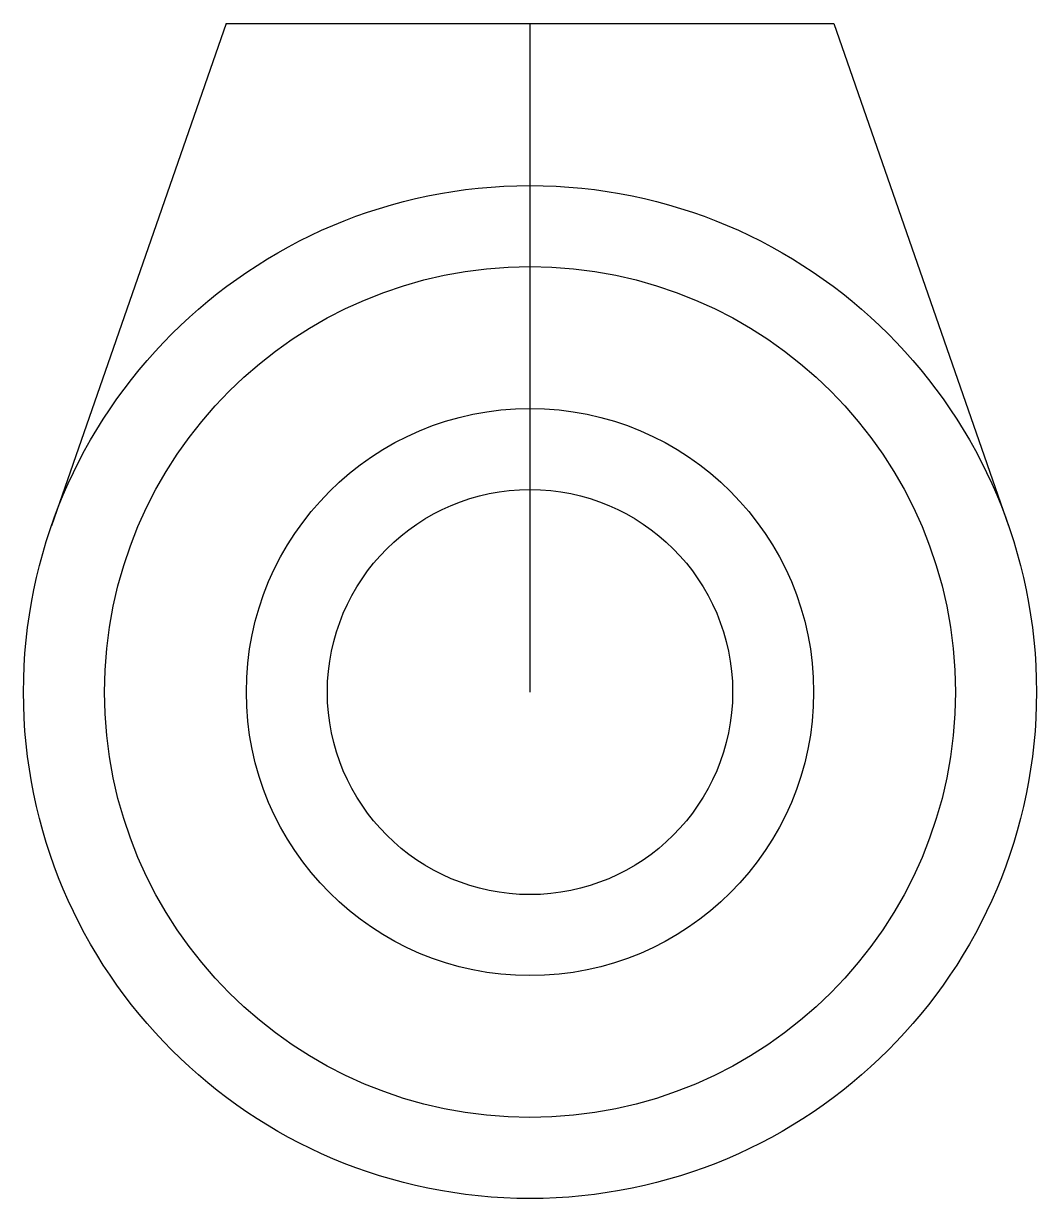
# Model space of a CAD drawing. Header units: millimetres. Extents: x -25 to 25, y -25 to 33.
import ezdxf

# ---------------------------------------------------------------- set-up
doc = ezdxf.new("R2010")
doc.units = ezdxf.units.MM
doc.layers.get('0').update_dxf_attribs({"linetype": 'CONTINUOUS'})

msp = doc.modelspace()

# ---------------------------------------------------------------- linework, layer by layer
for p, q in [((-15, 33), (-23.615, 8.205)), ((-15, 33), (15, 33)), ((0, 0), (0, 33)), ((15, 33), (23.615, 8.205))]:
    msp.add_line(p, q)
for radius in [25, 21, 14, 10]:
    msp.add_circle((0, 0), radius)

doc.saveas('drawing.dxf')
